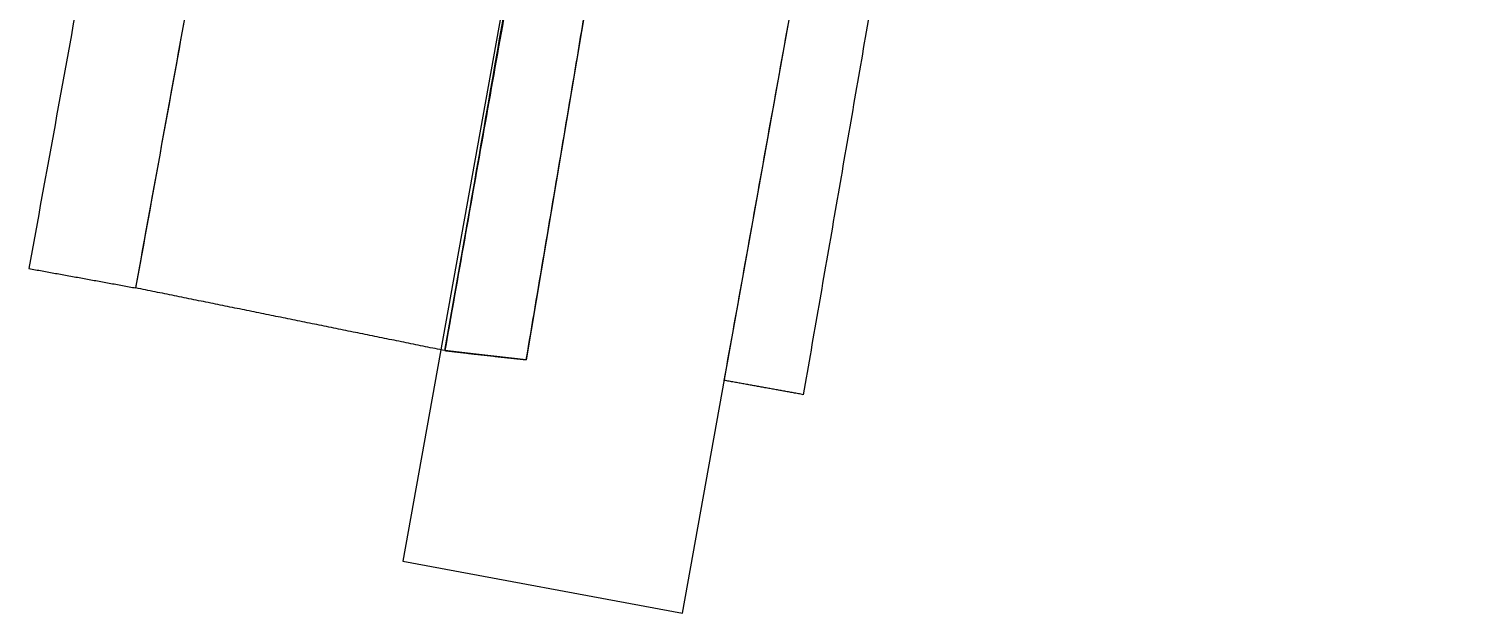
# Model space of a CAD drawing. Header units: millimetres. Extents: x -30345 to 58728, y -138367 to 131916.
# Drawn here: x -30345 to 56791, y -138367 to -103113 of the extents above; entities that cross this region are included whole.
import ezdxf

# ---------------------------------------------------------------- set-up
doc = ezdxf.new("R2010")
doc.units = ezdxf.units.MM
for name, color, linetype, true_color in [('maps$Gleise', 7, 'Continuous', 0x000000), ('maps$green', 7, 'Continuous', 0x9aac92), ('maps$strasse', 7, 'Continuous', 0x6c6c6c)]:
    doc.layers.add(name, color=color, linetype=linetype, true_color=true_color)

msp = doc.modelspace()

# ---------------------------------------------------------------- linework, layer by layer
at = {"layer": 'maps$Gleise'}
for p, q in [((39926.134, 130129.565, -628.803), (-7782.047, -135227.478, -628.803)), ((9083.128, -138366.716, -628.803), (56791.309, 126990.327, -628.803)), ((-7782.047, -135227.478, -628.803), (9083.128, -138366.716, -628.803))]:
    msp.add_line(p, q, dxfattribs=at)
at = {"layer": 'maps$green'}
for points in [[(-23891.158, -118745.243), (-11447.857, -50313.807), (995.444, 18117.628)], [(18773.955, 15003.107), (6760.925, -53761.748), (-5252.105, -122526.603)], [(-5252.105, -122526.603), (-14571.631, -120635.923), (-23891.158, -118745.243)]]:
    msp.add_open_spline(points, degree=2, dxfattribs=at)
at = {"layer": 'maps$strasse'}
msp.add_lwpolyline([(-332.6, -123082.977), (-3351.9, -122746.096), (-5252.105, -122526.603), (13661.117, -15835.498), (7700.935, -14775.702), (9127.324, -7048.602), (14971.127, -7835.995), (18773.955, 15003.107), (995.444, 18117.628), (1608.691, 21496.021), (19396.022, 18731.057), (29822.035, 80934.8), (33925.801, 80298.101)], close=True, dxfattribs=at)
for points, knots in [([(-23891.158, -118745.243), (-11274.118, -49358.336), (1342.922, 20028.572), (4308.367, 36401.539), (7273.812, 52774.506), (11399.828, 77585.301), (15525.844, 102396.097)], [-4182079.360436739, -4182079.360436739, -4182079.360436739, -4041029.969537667, -4041029.969537667, -4007751.273271978, -4007751.273271978, -3957448.208198916, -3957448.208198916, -3957448.208198916]), ([(-23891.158, -118745.243, 10), (-11274.118, -49358.336, 10), (1342.922, 20028.572, 10), (4308.367, 36401.539, 10), (7273.812, 52774.506, 10), (11399.828, 77585.301, 10), (15525.844, 102396.097, 10)], [-4182079.360436739, -4182079.360436739, -4182079.360436739, -4041029.969537667, -4041029.969537667, -4007751.273271978, -4007751.273271978, -3957448.208198916, -3957448.208198916, -3957448.208198916]), ([(55471.457, 90165.31), (41838.364, 16583.49), (28205.272, -56998.33), (22291.342, -91091.864), (16377.412, -125185.398)], [-3, -3, -3, -2, -2, -1, -1, -1]), ([(55471.457, 90165.31, -100), (41838.364, 16583.49, -100), (28205.272, -56998.33, -100), (22291.342, -91091.864, -100), (16377.412, -125185.398, -100)], [-3, -3, -3, -2, -2, -1, -1, -1]), ([(819.377, 53943.523), (-2145.661, 37572.798), (-5110.699, 21202.073), (-17727.739, -48184.835), (-30344.779, -117571.742)], [-4362966.893505545, -4362966.893505545, -4362966.893505545, -4329688.197239855, -4329688.197239855, -4188638.806340784, -4188638.806340784, -4188638.806340784]), ([(819.377, 53943.523, 10), (-2145.661, 37572.798, 10), (-5110.699, 21202.073, 10), (-17727.739, -48184.835, 10), (-30344.779, -117571.742, 10)], [-4362966.893505545, -4362966.893505545, -4362966.893505545, -4329688.197239855, -4329688.197239855, -4188638.806340784, -4188638.806340784, -4188638.806340784])]:
    msp.add_open_spline(points, degree=2, knots=knots, dxfattribs=at)
for points in [[(11608.467, -124320.562), (30953.119, -16723.929), (50297.771, 90872.705)], [(11608.467, -124320.562, -100), (30953.119, -16723.929, -100), (50297.771, 90872.705, -100)], [(-332.6, -123082.977), (16796.6, -21392.438), (33925.801, 80298.101)], [(-332.6, -123082.977, 100), (16796.6, -21392.438, 100), (33925.801, 80298.101, 100)], [(13661.117, -15835.498), (4204.506, -69181.051), (-5252.105, -122526.603)], [(13661.117, -15835.498, 100), (4204.506, -69181.051, 100), (-5252.105, -122526.603, 100)], [(-30344.779, -117571.742), (-30344.779, -117571.742, 5), (-30344.779, -117571.742, 10)], [(-30344.779, -117571.742), (-27117.968, -118158.493), (-23891.158, -118745.243)], [(-30344.779, -117571.742, 10), (-27117.968, -118158.493, 10), (-23891.158, -118745.243, 10)], [(-23891.158, -118745.243), (-23891.158, -118745.243, 5), (-23891.158, -118745.243, 10)], [(-5252.105, -122526.603), (-5252.105, -122526.603, 50), (-5252.105, -122526.603, 100)], [(-5252.105, -122526.603), (-4302.002, -122636.35), (-3351.9, -122746.096)], [(-5252.105, -122526.603, 100), (-4302.002, -122636.35, 100), (-3351.9, -122746.096, 100)], [(-3351.9, -122746.096), (-1842.25, -122914.537), (-332.6, -123082.977)], [(-3351.9, -122746.096, 100), (-1842.25, -122914.537, 100), (-332.6, -123082.977, 100)], [(-3351.9, -122746.096), (-3351.9, -122746.096, 50), (-3351.9, -122746.096, 100)], [(-332.6, -123082.977), (-332.6, -123082.977, 50), (-332.6, -123082.977, 100)], [(11608.467, -124320.562), (11608.467, -124320.562, -50), (11608.467, -124320.562, -100)], [(16377.412, -125185.398), (13992.939, -124752.98), (11608.467, -124320.562)], [(16377.412, -125185.398, -100), (13992.939, -124752.98, -100), (11608.467, -124320.562, -100)], [(16377.412, -125185.398), (16377.412, -125185.398, -50), (16377.412, -125185.398, -100)]]:
    msp.add_open_spline(points, degree=2, dxfattribs=at)

doc.saveas('drawing.dxf')
